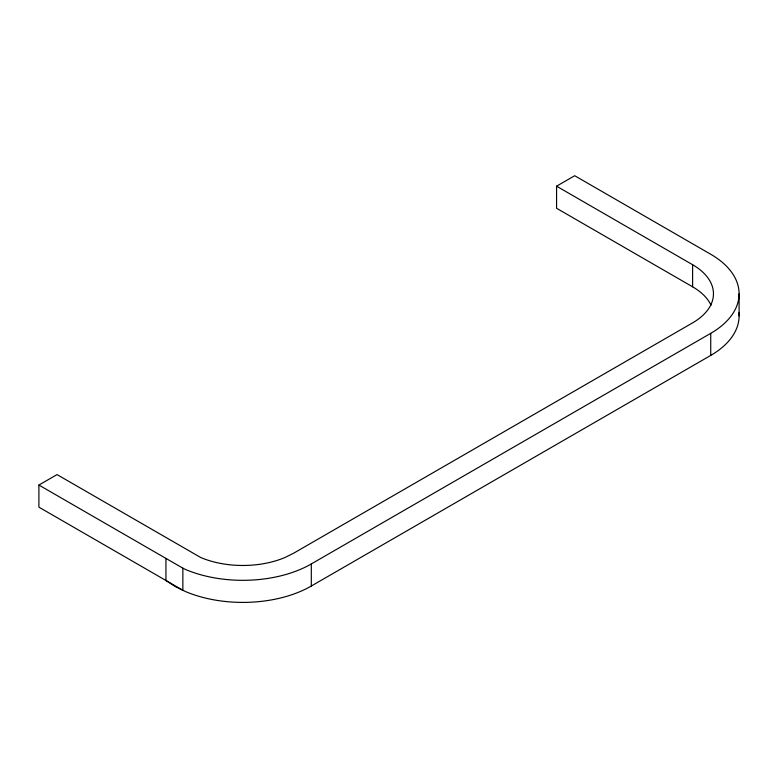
<?xml version="1.0" encoding="UTF-8"?>
<svg xmlns="http://www.w3.org/2000/svg" width="778" height="778" viewBox="0 0 778 778"><rect width="100%" height="100%" fill="white"/><g stroke="black" fill="none" stroke-linecap="round" stroke-linejoin="round"><path stroke-width="1.17" d="M38.9 485.054L182.859 568.173L182.859 590.259L38.9 507.149L38.9 485.054L57.037 474.59L200.724 557.515A71.138 41.069 0 0 0 285.507 557.262L293.821 553.1L692.605 322.86A71.206 41.108 0 0 0 692.605 264.724L556.571 186.185L556.571 208.271L692.605 286.81A71.206 41.108 0 0 1 711.034 305.239M556.571 186.185L574.699 175.721L710.732 254.26A96.851 55.919 0 0 1 710.732 333.334L710.732 355.42L311.307 586.029A96.851 55.919 0 0 1 185.514 591.562L175.05 586.437L165.947 580.495L165.947 558.41M182.859 568.173L185.514 569.477A96.851 55.919 0 0 0 311.307 563.943L710.732 333.334M739.1 293.792L739.1 315.878M692.605 264.724L692.605 286.81M311.307 563.943L311.307 586.029M738.944 312.746A96.851 55.919 0 0 1 710.732 355.42"/></g></svg>
